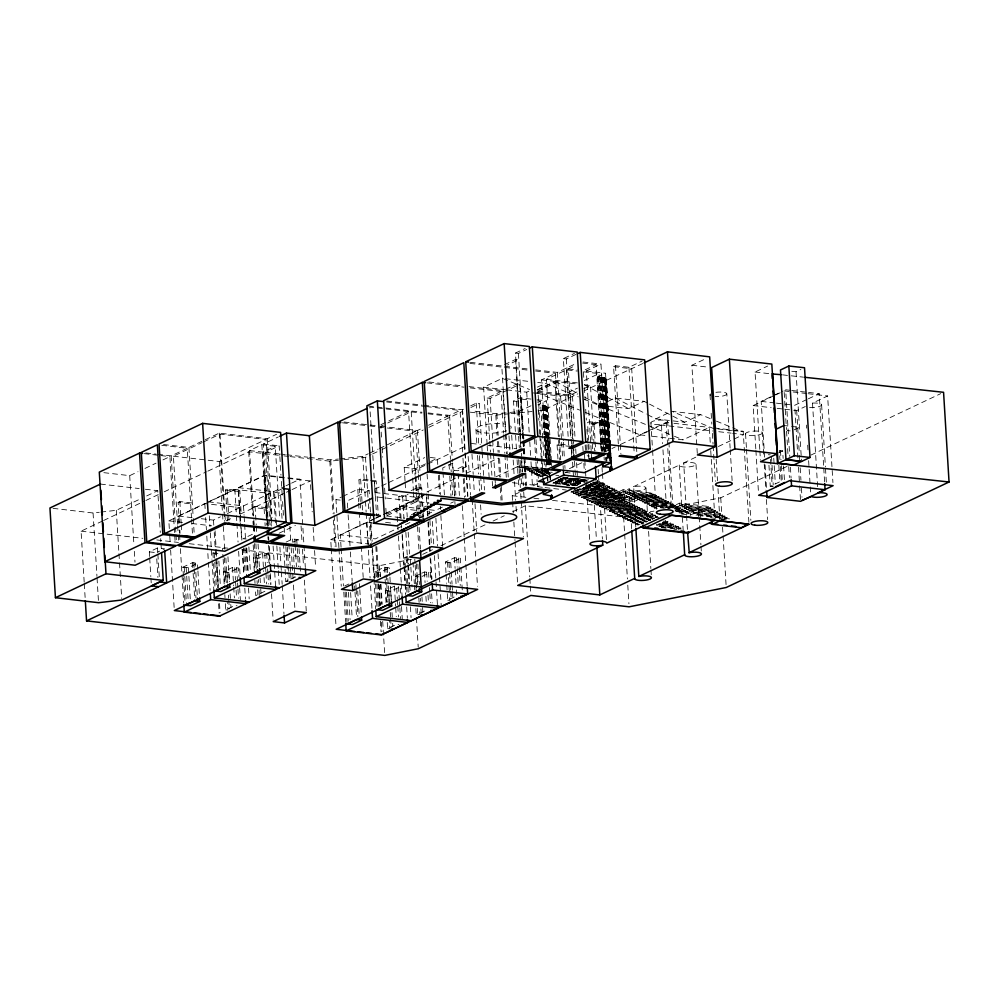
<?xml version="1.0" encoding="UTF-8"?>
<svg xmlns="http://www.w3.org/2000/svg" width="999" height="999" viewBox="0 0 999 999"><rect width="100%" height="100%" fill="white"/><g stroke="black" fill="none" stroke-linecap="round" stroke-linejoin="round"><path stroke-width="0.75" stroke-dasharray="5 3.75" d="M601.885 451.248L597.352 377.11C599.637 376.648 609.752 377.859 604.62 381.168L584.902 390.497M552.509 500.387L594.318 505.232L629.158 488.823A8.417 2.248 -3.5 0 0 638.611 490.634A8.417 2.248 -3.5 0 0 645.579 487.337A8.417 2.248 -3.5 0 0 633.703 486.675L635.789 526.972M633.329 486.75L679.195 465.134A8.417 2.248 -3.5 0 0 688.648 466.945A8.417 2.248 -3.5 0 0 695.616 463.636A8.417 2.248 -3.5 0 0 683.741 462.974L686.5 514.098M538.124 410.889A10.952 2.922 -3.5 0 0 545.479 409.165C551.023 405.869 539.448 404.508 537.962 404.807L546.328 400.849L549.787 459.041M103.859 472.664L129.695 475.649L138.012 471.715M144.955 468.431L156.044 463.174M162.974 459.89L169.905 456.605L174.638 533.841M157.73 454.295L171.179 455.856L187.238 448.264L191.496 517.857M163.524 444.518L188.923 447.452L219.193 433.129L267.257 438.698L276.586 434.278M177.56 524.263L173.401 456.206L202.198 442.569M203.571 441.92L220.03 434.128L265.984 439.448L271.278 526.061M100.812 512.1L116.309 510.314L139.785 499.2M146.691 495.929L157.742 490.696L160.302 532.455M173.401 456.206L219.343 461.526L265.984 439.448M254.108 524.787L249.563 450.549L261.85 444.742L275.274 446.291L279.72 518.981M268.394 525.986L263.374 444.018L278.334 436.938M84.191 582.205L81.069 531.168L102.198 521.166M103.609 520.491L144.455 501.148M145.866 500.487L158.541 494.48M164.186 491.82L206.443 471.803M207.854 471.141L248.701 451.798L282.38 455.694M249.563 450.549L262.999 452.11L275.274 446.291M269.98 524.999L265.534 452.31L279.183 445.841L279.745 455.132M178.159 502.372L179.857 501.573L192.32 503.021L190.634 503.821L178.159 502.372L179.483 524.025M227.447 520.854L225.549 489.935L227.085 489.21L239.81 490.684L241.221 513.873M520.279 431.843L515.459 353.072L525.174 348.476M515.459 353.072L518.431 353.421L526.76 349.475M178.896 523.813L178.421 516.058L204.807 503.571L239.86 507.629L240.247 513.823M209.827 501.186L234.827 489.36L269.892 493.419L271.878 525.949M240.072 513.973L238.461 487.637L264.847 475.137L299.912 479.195L303.896 544.268M169.306 528.583L168.831 520.854L205.369 503.558M206.768 502.897L264.373 475.624L310.314 480.944L310.976 491.77M504.545 364.647L515.646 359.39L518.618 359.74L507.517 364.997M225.549 489.935L238.274 491.408L239.81 490.684M380.944 424.637L408.566 411.563L412.537 476.523M381.493 437.075L380.831 426.248L386.351 423.638M387.737 422.989L411.213 411.863L421.878 413.099M487.112 444.418L483.603 387.187L502.285 378.346L529.532 389.523M201.286 518.706L213.486 520.129L220.429 516.833M227.372 513.548L239.86 507.629M208.441 501.848L243.506 505.906L269.892 493.419M238.461 487.637L273.526 491.695L284.64 486.426M286.026 485.776L290.197 483.803M291.583 483.141L299.912 479.195M149.6 556.493L149.313 551.86L157.505 547.976L164.573 548.801L157.755 552.035M276.573 524.862L274.588 492.395L282.779 488.523M568.668 445.117L563.374 358.629L574.475 353.371M252.809 507.442L255.082 506.368L266.396 507.667L264.123 508.753L252.809 507.442L253.284 515.172M563.374 358.629L566.346 358.966L576.061 354.37M226.024 520.854L231.643 518.194M240.072 514.198L285.027 492.907M286.438 492.245L290.647 490.247M292.058 489.585L310.314 480.944M339.885 458.866L362.749 456.381L368.319 453.746M369.717 453.084L378.084 449.125M379.483 448.464L415.734 431.293L418.294 473.051M380.831 426.248L417.432 430.494L422.952 427.872M428.484 425.262L447.814 416.108L450.462 459.415M428.146 412.924L449.587 415.409L460.052 410.464L462.587 451.973M423.776 405.294L462.362 409.765L465.134 408.454M470.679 405.819L476.236 403.196L479.208 403.534L481.755 445.242M489.71 439.722L487.162 398.027L501.036 391.446L503.583 433.154M505.719 389.235L516.82 383.978L519.792 384.315L522.714 432.205M343.781 459.677L365.497 457.317L371.128 454.645M372.54 453.983L380.981 449.975M382.392 449.313L423.239 429.97M428.871 427.31L462.674 411.301L465.134 451.511M470.879 407.48L479.208 403.534M487.162 398.027L490.134 398.364L519.792 384.315M544.855 433.928L541.545 379.87L555.432 373.301L559.303 436.625M535.676 369.892L557.342 372.402L576.036 363.549M551.436 461.163L546.428 379.308L566.458 369.83L577.297 371.091M573.176 447.702L568.356 368.931L575.998 365.309M506.705 389.86L526.735 392.182L529.395 390.909M537.4 387.125L545.404 383.329L578.384 396.865M516.421 448.951L513.498 401.074L520.317 397.839L531.031 399.076M537.162 389.86L554.982 381.431L559.802 460.189M537.287 390.097L555.519 381.456L576.835 383.928M513.498 401.074L516.458 401.411L521.378 399.088L530.182 400.112M542.22 461.238L537.937 391.246L557.954 381.768M600.998 444.942L596.078 364.635L583.341 370.666L583.916 379.932M591.708 459.303L586.313 371.004L600.961 364.073L605.806 442.232M360.264 501.535L358.941 479.882L360.627 479.083L369.106 480.069M183.441 576.336L182.879 567.207L192.482 562.662L193.831 562.812L197.465 563.386L197.839 569.48M213.187 557.554L212.912 552.984L215.647 551.685M182.879 567.207L188.361 567.694L197.465 563.386M530.981 405.781L518.806 411.551L496.853 413.761L471.328 410.801M537.749 402.585L540.459 401.298L543.956 458.441M584.29 380.544L598.975 373.601L603.671 451.273M618.319 443.881L613.586 366.658L615.496 365.759L628.958 367.307L642.057 361.101M338.898 547.564L335.964 499.625L341.433 497.04M342.794 496.391L357.804 489.285L369.118 490.584L369.493 496.778M405.057 481.231L404.208 467.307L424.675 457.617M374.488 481.68L376.173 480.881L378.259 514.897L376.573 515.696L374.488 481.68L358.941 479.882M597.352 377.11L605.544 373.239L611.088 466.558M533.204 392.932L560.601 396.103L577.434 388.136M537.937 391.246L570.454 395.017L578.458 391.221M583.791 388.698L590.471 385.539L594.467 450.861M279.046 533.241L295.417 525.486M369.118 490.584L347.277 500.924L347.752 508.666M404.208 467.307L415.522 468.618L429.17 462.162M430.532 461.513L437.35 458.279L437.737 464.473M374.687 489.198L380.294 486.55M381.693 485.889L387.287 483.229M388.686 482.567L426.498 464.672M427.909 464.011L467.12 445.442M545.479 409.165L577.872 393.831M642.719 363.549L604.62 381.168L608.591 446.041M224.176 583.928L223.426 571.753L232.53 567.444L238.436 567.981L238.986 577.11M254.283 571.241L253.446 557.542L262.55 553.234L268.456 553.758L269.018 562.899M286.076 542.095L292.57 539.01L298.476 539.547L298.664 542.594M223.426 571.753L228.833 572.527L238.436 567.981M268.456 553.758L258.853 558.316L253.446 557.542M292.994 542.145L298.476 539.547M400.149 518.119L398.826 496.466L402.922 494.53M411.113 490.659L417.932 487.425L421.728 487.862L422.864 506.418M462.537 466.458L454.345 470.329L457.879 470.741L466.071 466.858L462.537 466.458L462.912 472.639M398.826 496.466L402.622 496.903L408.079 494.318M416.271 490.447L421.728 487.862M584.952 397.365L599.675 405.307L615.147 397.989L644.068 401.336L648.126 403.421M697.29 453.409L691.895 365.247L706.93 358.142M375.1 492.557L415.734 497.252L418.544 495.929M426.948 491.958L459.153 476.698M466.158 473.389L498.364 458.129M341.059 547.202L340.297 534.815L366.683 522.315L372.777 523.026M374.488 518.618L370.317 520.591L371.64 542.282M375.874 517.957L384.203 514.023M385.589 513.361L396.703 508.104L418.044 510.576M401.099 518.768L400.349 506.381L425.337 494.542M331.181 547.327L330.719 539.597L374.263 518.981M375.674 518.306L423.439 495.691M386.438 514.348L414.048 501.261L413.486 491.983M385.839 508.229L386.313 515.959L416.695 501.573L428.896 502.984M589.123 449.051L587.512 422.614L589.41 421.715L603.97 423.401L605.694 451.386M591.108 424.163L599.3 420.279L602.272 420.629L594.08 424.5L591.108 424.163L592.619 448.901M599.675 405.307L628.596 408.653L644.068 401.336M423.626 507.305L426.236 506.068M557.942 458.928L557.08 444.93L558.99 444.031L569.18 445.204M413.474 513.361L416.084 512.125M603.97 423.401L602.072 424.3L587.512 422.614M411.388 514.76L415.309 512.912M496.003 476.823L516.92 466.92L546.178 470.304M516.92 466.92L519.368 465.909L545.541 468.943M545.966 469.205L524.413 466.708L521.977 467.857L545.079 470.529M225.387 603.733L225.749 609.815L234.852 605.506L237.038 605.769M264.872 591.296L255.781 595.604L255.407 589.51M283.479 543.319L285.801 581.393L294.905 577.085L297.09 577.335M401.748 526.373L375.362 538.873L340.297 534.815M405.382 524.65L410.939 522.027M419.268 518.081L431.768 512.162L427.197 511.625M442.345 507.155L435.402 510.439L429.308 509.727M450.686 503.209L453.459 501.885M524.413 466.708L524.562 469.13L526.985 467.982L527.135 470.417L551.773 473.264M527.135 470.417L529.57 469.268L544.967 471.053M529.57 469.268L529.72 471.69L532.142 470.541L552.16 472.864M532.142 470.541L532.292 472.977L534.727 471.828L550.124 473.601M534.727 471.828L534.865 474.25L537.3 473.101L549.625 474.525M647.627 414.71L655.744 418.893L671.753 411.313L700.686 414.66L715.022 420.567M759.777 449.338L755.044 372.015L767.632 366.059M537.3 473.101L537.45 475.536L539.872 474.388L547.577 475.274M542.457 475.661L540.022 476.81L539.872 474.388M512.387 482.679L532.405 484.99L536.55 483.029M585.451 412.475L639.947 434.84L646.852 431.568M648.239 430.919L666.196 422.402L672.352 423.126M512.524 500.362L512.237 495.716L519.205 492.42M533.154 485.814L538.723 483.179M569.405 468.656L583.341 462.05M603.983 452.285L615.197 446.978M620.804 444.318L661.45 425.075L712.562 430.994M565.097 472.852L567.532 471.703M537.237 483.616L537.425 486.7L541.558 484.752M552.922 483.216L555.344 482.055L578.446 484.74M566.158 477.934L568.468 476.848M655.744 418.893L684.665 422.252L700.686 414.66M555.494 484.49L557.917 483.341L577.946 485.664M568.606 479.195L570.916 478.109L571.066 480.457L584.765 482.042M572.589 462.175L574.025 485.502L575.936 484.59L561.363 482.904L559.452 483.816L559.178 479.145M791.795 371.278L796.041 371.765L800.886 369.468M344.755 585.951L348.876 584.003M375.149 577.822L374.787 571.74L384.39 567.182L389.36 567.919L389.822 575.524M405.457 568.181L404.807 557.517L408.928 555.569M571.066 480.457L573.364 479.37L573.513 481.718L575.811 480.631L584.952 481.693M374.787 571.74L380.269 572.227L389.36 567.919M577.984 479.245L580.419 478.096M422.677 554.37L432.517 549.712M440.959 545.716L485.989 524.388M493.031 521.066L504.283 515.734M512.724 511.738L525.387 505.744L623.626 517.107L653.97 511.076M580.569 480.531L582.991 479.37L583.141 481.805L560.052 479.133M575.961 482.979L578.271 481.893L582.829 482.417M583.141 481.805L585.576 480.656L562.474 477.984M580.719 483.154L578.409 484.253L578.271 481.893M575.986 485.489L588.361 479.632M764.597 457.155L761.188 401.386L782.954 391.071M755.806 448.876L753.159 405.569L774.25 395.579M775.661 394.917L782.692 391.583M573.389 491.021L570.966 492.17L629.382 498.951L631.68 497.864L631.83 500.212L573.538 493.444L573.389 491.021L631.68 497.864M652.26 436.263L683.066 439.835L709.315 427.397L710.264 442.869M573.538 493.444L575.973 492.295L619.093 497.29L619.23 499.725L621.665 498.576L621.815 500.998L578.696 496.003L578.546 493.581L621.665 498.576M585.764 488.036L588.061 486.938L588.211 489.298L590.509 488.199L619.442 491.558L619.58 493.906L579.133 489.185M592.969 482.017L597.539 482.554L599.837 481.456L599.987 483.816L593.893 483.104M575.973 492.295L576.111 494.73L578.546 493.581M619.093 497.29L616.658 498.439L616.508 496.016L614.085 497.165L613.935 494.73L611.5 495.879L611.351 493.456L608.928 494.605L608.778 492.17L606.343 493.319L606.193 490.896L603.771 492.045L603.621 489.61L601.186 490.759L601.048 488.336L598.613 489.485L598.463 487.05L596.041 488.199L595.891 485.776L593.456 486.925L593.306 484.49L590.884 485.639L590.734 483.216M599.987 483.816L602.297 482.717L602.434 485.077L590.259 483.666M578.696 496.003L581.118 494.855L624.238 499.85L624.387 502.285L581.268 497.29L581.118 494.855M574.013 489.572L622.027 495.167L621.89 492.819L592.956 489.46L590.659 490.559L590.509 488.199M602.434 485.077L604.745 483.978L604.882 486.338L589.66 484.577M581.268 497.29L583.703 496.141L626.823 501.136L626.972 503.558L583.853 498.563L583.703 496.141M604.882 486.338L607.192 485.239L607.33 487.599L587.549 485.302M386.051 602.684L385.302 590.496L394.405 586.188L396.591 586.438L397.34 598.626M415.796 583.891L415.322 576.286L420.529 573.826M421.828 573.201L424.425 571.977L430.332 572.514L430.794 580.119M446.004 572.727L445.354 562.062L454.445 557.754L460.352 558.291L460.826 565.909M583.853 498.563L586.276 497.415L629.395 502.41L629.545 504.845L586.425 499.85L586.276 497.415M571.465 491.246L626.935 497.689L626.785 495.342L597.864 491.983L595.554 493.081L595.416 490.721L593.106 491.82L592.956 489.46M607.33 487.599L609.64 486.501L609.79 488.861L585.426 486.038M385.302 590.496L390.709 591.271L400.312 586.725L400.861 595.866M422.102 576.411L430.332 572.514M445.354 562.062L450.749 562.837L460.352 558.291M586.425 499.85L588.861 498.701L631.98 503.683L632.13 506.118L589.01 501.123L588.861 498.701M629.382 498.951L629.233 496.603L600.312 493.244L598.001 494.343L597.864 491.983M609.79 488.861L612.087 487.762L612.237 490.122L584.827 486.95M589.01 501.123L591.433 499.975L634.552 504.97L634.702 507.392L591.583 502.41L591.433 499.975M612.237 490.122L614.535 489.023L614.685 491.383L583.216 487.699M806.955 399.463L794.704 405.269L798.026 459.49M808.316 398.826L819.205 393.668L823.651 466.483M576.111 494.73L634.278 501.473L634.14 499.125L605.207 495.779L602.909 496.865L602.759 494.505L600.449 495.604L600.312 493.244M591.583 502.41L594.018 501.261L637.137 506.243L637.287 508.678L594.168 503.683L594.018 501.261M614.685 491.383L616.995 490.284L617.132 492.644L579.632 488.261M733.116 430.706L743.194 431.318L748.925 522.739M623.064 489.735L623.214 492.032L652.135 495.379L651.997 493.094L623.064 489.735L605.357 498.126L605.207 495.779M594.168 503.683L596.59 502.534L639.71 507.529L639.86 509.952L596.74 504.97L596.59 502.534M683.378 463.061L697.364 456.443M718.343 446.503L743.531 434.577L732.692 433.329M623.214 492.032L625.461 490.971L654.382 494.318L654.52 496.615L625.599 493.269L625.461 490.971M619.58 493.906L621.89 492.819M596.74 504.97L599.163 503.808L642.295 508.803L642.432 511.238L599.313 506.243L599.163 503.808M793.693 410.264L796.69 410.614L805.319 406.518M817.607 486.65L812.499 403.121L827.622 395.966L832.929 482.579M625.599 493.269L627.847 492.195L656.768 495.554L656.905 497.839L627.984 494.493L627.847 492.195M622.027 495.167L624.338 494.08L624.475 496.428L575.049 490.684M599.313 506.243L601.748 505.094L644.867 510.089L645.017 512.512L601.898 507.529L601.748 505.094M627.984 494.493L630.232 493.431L659.153 496.778L659.303 499.075L630.369 495.729L630.232 493.431M624.475 496.428L626.785 495.342M601.898 507.529L604.32 506.368L647.439 511.363L645.017 512.512M630.369 495.729L632.617 494.655L661.55 498.014L661.688 500.299L632.767 496.953L632.617 494.655M626.935 497.689L629.233 496.603M606.905 507.654L604.47 508.803L647.589 513.798L650.024 512.649L650.174 515.072L607.055 510.077L606.905 507.654L650.024 512.649M621.815 500.998L624.238 499.85M632.767 496.953L635.014 495.891L663.935 499.238L664.073 501.535L635.152 498.189L635.014 495.891M607.055 510.077L609.477 508.928L652.597 513.923L652.747 516.358L609.627 511.363L609.477 508.928M624.387 502.285L626.823 501.136M635.152 498.189L637.399 497.115L666.321 500.474L666.458 502.759L637.537 499.413L637.399 497.115M631.83 500.212L634.14 499.125M609.627 511.363L612.062 510.214L655.182 515.209L655.332 517.632L612.212 512.637L612.062 510.214M626.972 503.558L629.395 502.41M637.537 499.413L639.785 498.351L668.706 501.698L668.855 503.996L639.922 500.649L639.785 498.351M634.278 501.473L651.997 493.094M612.212 512.637L614.635 511.488L657.754 516.483L655.332 517.632M629.545 504.845L631.98 503.683M639.922 500.649L642.17 499.575L671.103 502.934L668.855 503.996M652.135 495.379L654.382 494.318M614.635 511.488L614.785 513.923L617.22 512.774L658.791 517.582M632.13 506.118L634.552 504.97M794.18 429.807L799.437 427.322L783.878 425.524M642.17 499.575L642.32 501.873L644.567 500.811L673.488 504.158L673.626 506.456L644.705 503.109L644.567 500.811M654.52 496.615L656.768 495.554M617.22 512.774L617.357 515.197L619.792 514.048L655.207 518.156M634.702 507.392L637.137 506.243M644.705 503.109L646.952 502.035L675.873 505.394L676.011 507.679L647.09 504.333L649.338 503.271L678.259 506.618L678.408 508.916L649.475 505.569L649.338 503.271M656.905 497.839L659.153 496.778M619.792 514.048L619.942 516.483L622.365 515.334L653.171 518.893M637.287 508.678L639.71 507.529M659.303 499.075L661.55 498.014M387.262 622.477L387.624 628.558L396.728 624.263L398.926 624.512M417.282 608.254L417.657 614.348L426.748 610.039M446.753 584.902L447.677 600.137L456.78 595.829L456.218 586.688M622.365 515.334L622.514 517.757L624.949 516.608L651.123 519.642M639.86 509.952L642.295 508.803M649.475 505.569L651.723 504.495L680.656 507.854L680.794 510.139L676.223 509.615M661.688 500.299L663.935 499.238M624.949 516.608L625.099 519.043L627.522 517.894L650.624 520.566M642.432 511.238L644.867 510.089M651.723 504.495L651.872 506.793L654.12 505.731L683.041 509.078L683.179 511.376L675.574 510.489M664.073 501.535L666.321 500.474M627.522 517.894L627.672 520.317L630.107 519.168L648.588 521.303M654.12 505.731L654.258 508.029L656.505 506.955L667.157 508.191M666.458 502.759L668.706 501.698M630.107 519.168L630.257 521.603L632.679 520.454L646.54 522.052M778.77 452.734L782.667 450.886L783.129 458.404M632.679 520.454L632.829 522.877L635.264 521.728L644.505 522.802M650.174 515.072L652.597 513.923M673.488 504.158L671.241 505.219L642.32 501.873M668.418 508.404L679.62 503.096L708.541 506.456L708.691 508.866L679.77 505.519L679.62 503.096M635.264 521.728L635.414 524.163L637.837 523.014L642.457 523.538M652.747 516.358L655.182 515.209M673.626 506.456L675.873 505.394M679.77 505.519L681.942 504.483L710.876 507.829L711.026 510.252L682.092 506.893L681.942 504.483M676.011 507.679L678.259 506.618M682.092 506.893L684.278 505.856L713.199 509.215L713.348 511.625L684.427 508.279L684.278 505.856M678.408 508.916L680.656 507.854M684.427 508.279L686.613 507.242L715.534 510.589L715.684 513.011L686.763 509.652L686.613 507.242M680.794 510.139L683.041 509.078M683.179 511.376L685.426 510.314L685.564 512.599L674.912 511.376M686.763 509.652L688.935 508.628L717.869 511.975L718.019 514.385L720.204 513.349L720.341 515.771L691.42 512.425L691.271 510.002L720.204 513.349M685.564 512.599L687.811 511.538L687.961 513.836L675.774 512.425M688.935 508.628L689.085 511.038L691.271 510.002M662.562 522.402L665.634 522.752L668.069 521.603L668.219 524.038L660.514 523.139M667.632 508.354L720.754 497.789L787.037 466.408M811.001 455.057L940.746 393.631M687.961 513.836L690.209 512.774L690.346 515.072L678.171 513.661M691.42 512.425L693.606 511.388L693.756 513.798L722.677 517.145L724.862 516.121L725.012 518.531L696.078 515.184L695.941 512.762L724.862 516.121M668.219 524.038L670.641 522.889L670.791 525.312L660.014 524.063M690.346 515.072L708.541 506.456M693.756 513.798L695.941 512.762M670.791 525.312L673.226 524.163L673.376 526.598L656.43 524.625M708.691 508.866L710.876 507.829M696.078 515.184L698.264 514.148L727.197 517.494L727.334 519.917L719.73 519.03M673.376 526.598L675.799 525.437L675.948 527.872L659.015 525.911M711.026 510.252L713.199 509.215M675.948 527.872L678.383 526.723L678.533 529.158L661.588 527.185M713.348 511.625L715.534 510.589M678.533 529.158L680.956 527.996L656.318 525.149M768.955 465.259L770.254 486.313L779.844 481.768L781.293 482.092L780.281 465.546M715.684 513.011L717.869 511.975M720.341 515.771L722.527 514.735L722.677 517.145M725.012 518.531L727.197 517.494M241.77 549.775L379.295 565.709L412.824 559.04M53.034 508.354L93.069 512.986L99.263 512.275M309.515 457.405L330.744 459.865L338.361 459.028M290.035 456.58L329.832 461.188L342.232 459.84M470.204 412.175L495.816 415.134L509.415 413.773M510.926 413.623L532.08 411.501M812.499 403.121L813.636 403.047A8.417 2.248 -3.5 0 1 821.228 405.557A8.417 2.248 -3.5 0 1 808.678 407.48M768.318 454.732L770.266 454.807M770.254 486.313L773.313 486.525M246.216 539.01L242.932 538.773L252.535 534.228L253.871 534.378M404.807 557.517L408.104 557.754L408.466 563.848M212.912 552.984L218.394 553.471M791.233 375.824L803.546 377.16M782.504 374.837L788.161 375.499M755.044 372.015L770.466 373.801M583.029 362L600.961 364.073M582.592 363.074L596.078 364.635M613.586 366.658L631.705 368.756L637 455.244M790.246 390.322L785.676 389.785L789.759 456.406M791.77 390.497L807.017 392.257M808.541 392.432L819.205 393.668M784.09 390.921L791.595 391.795M793.106 391.97L806.605 393.531M808.116 393.706L827.622 395.966M568.356 368.931L577.347 369.967M586.313 371.004L605.544 373.239M583.491 371.803L598.975 373.601M470.229 362.312L501.773 365.959L505.844 432.38M504.745 366.308L527.947 368.993M469.917 363.399L527.947 370.117M535.576 371.004L555.432 373.301M761.188 401.386L774.899 402.972M776.423 403.146L791.658 404.907M546.428 379.308L577.397 382.892M541.545 379.87L554.982 381.431M584.278 384.815L590.471 385.539M753.159 405.569L771.178 407.654M777.172 408.354L783.179 409.041M784.677 409.215L792.182 410.089M505.369 378.696L530.007 381.556M537.699 382.442L545.404 383.329M537.612 392.332L572.502 396.378L575.049 438.074M483.603 387.187L505.169 389.685M428.871 381.968L462.824 385.901M468.993 386.613L502.947 390.547L506.818 453.871M426.96 382.867L463.998 387.162M470.167 387.874L501.036 391.446M537.15 399.787L546.328 400.849M537.524 400.961L540.459 401.298M787.312 430.569L790.147 430.894M673.9 423.301L709.315 427.397M714.26 427.972L731.018 429.907M732.529 430.094L743.194 431.318M731.593 430.532L713.323 428.421L673.189 411.9M718.756 431.705L731.143 433.141M386.738 401.011L422.227 405.119M386.538 401.948L424.825 406.381M426.361 406.556L460.052 410.464M782.667 450.886L779.357 450.499L779.919 459.528M639.947 434.84L646.103 435.552M368.419 406.019L422.028 412.225M408.566 411.563L369.855 407.08L375.337 496.79L414.048 501.261M427.984 413.811L447.814 416.108M557.08 444.93L571.64 446.615M344.118 422.003L376.635 425.761M342.382 422.802L368.356 425.811M369.892 425.986L415.734 431.293M471.316 443.444L480.344 444.493M487.874 445.367L516.471 448.676M544.967 468.656L521.865 465.971L519.443 467.12L519.368 465.909M565.484 472.44L570.104 472.977M516.933 467.057L546.191 470.454M430.282 457.467L437.35 458.279M524.562 469.13L552.285 472.34M529.72 471.69L549.737 474.013M555.781 475.249L558.866 475.599M532.292 472.977L547.689 474.762M562.974 477.06L567.594 477.597M573.763 478.309L582.991 479.37M572.439 478.284L587.662 480.044M595.279 480.931L599.837 481.456M534.865 474.25L547.19 475.686M562.587 477.46L587.474 480.407M596.203 482.017L602.297 482.717M537.45 475.536L545.154 476.423M560.551 478.209L585.364 481.143M263.374 444.018L279.183 445.841M560.439 478.721L588.149 481.93M592.557 482.567L604.745 483.978M558.391 479.47L583.029 482.317M590.446 483.304L607.192 485.239M558.004 479.87L585.726 483.091M557.892 480.394L582.529 483.241M590.234 484.14L609.64 486.501M557.504 480.794L580.606 483.479M555.844 481.143L580.481 483.991M588.186 484.877L595.891 485.776M587.737 484.94L612.087 487.762M555.456 481.543L580.094 484.403M587.687 485.801L598.463 487.05M585.614 485.676L614.535 489.023M553.421 482.292L578.059 485.139M585.639 486.55L616.995 490.284M553.708 483.141L576.46 485.776M555.993 483.566L574.475 485.701M566.658 485.339L569.742 485.689M583.603 487.3L603.621 489.61M583.104 488.224L606.193 490.896M265.534 452.31L279.183 453.883M280.694 454.058L285.252 454.595M286.763 454.77L307.992 457.23M579.52 488.786L624.338 494.08M577.472 489.522L611.351 493.456M283.903 455.869L288.499 456.406M573.888 490.097L613.935 494.73M537.425 486.7L543.518 487.412M545.042 487.587L566.346 490.047M161.826 445.317L187.238 448.264M674.775 509.078L685.426 510.314M689.085 511.038L722.527 514.735M651.872 506.793L664.048 508.204M675.636 510.127L687.811 511.538M654.258 508.029L657.305 508.379M674.974 511.013L690.209 512.774M729.52 518.881L700.599 515.521L700.749 517.944M710.539 517.794L718.156 518.668M719.68 518.843L725.761 519.555M145.779 452.922L156.244 454.133M512.237 495.716L527.722 497.514M533.916 498.226L540.109 498.951M144.068 453.621L159.266 455.382M160.789 455.556L169.905 456.605M370.529 480.232L376.173 480.881M614.785 513.923L656.368 518.731M617.357 515.197L652.784 519.305M663.448 521.066L668.069 521.603M619.942 516.483L650.736 520.042M662.949 521.99L670.641 522.889M622.514 517.757L648.701 520.791M662.449 522.914L673.226 524.163M625.099 519.043L648.201 521.715M658.865 523.476L675.799 525.437M627.672 520.317L644.617 522.277M658.353 524.4L678.383 526.723M630.257 521.603L644.118 523.201M632.829 522.877L643.606 524.125M658.89 526.423L683.541 529.283M635.414 524.163L640.022 524.687M661.475 527.709L666.096 528.246M673.788 529.133L676.872 529.495M400.349 506.381L420.167 508.666M274.588 492.395L280.482 493.081L282.093 519.368M335.964 499.625L340.209 500.112M375.437 514.572L382.118 515.472M386.313 515.959L404.62 518.081M375.374 515.684L381.493 516.396M100.487 484.065L139.173 488.548M145.367 489.26L157.742 490.696M385.564 522.352L393.181 523.239M178.421 516.058L192.133 517.657M168.831 520.854L184.153 522.627M191.808 523.513L211.726 525.811M330.719 539.597L369.006 544.03M81.069 531.168L142.869 538.324M156.781 539.935L178.421 542.445M189.236 543.693L227.859 548.164M415.322 576.286L418.968 576.848M149.313 551.86L156.381 552.672M285.801 581.393L287.999 581.643L287.625 575.549M447.677 600.137L449.875 600.387L449.5 594.293M417.657 614.348L419.842 614.597L419.48 608.516M225.749 609.815L227.947 610.077L227.485 602.459M387.624 628.558L389.822 628.821L389.36 621.203M691.895 365.247L708.603 367.207M225.299 548.913L222.502 548.439L223.064 557.579M716.445 421.153L742.257 431.768M584.115 399.225L673.026 435.714M674.462 436.301L683.066 439.835M536.7 392.47L579.72 410.127M649.487 404.12L684.665 422.252M615.147 397.989L646.266 414.023M584.44 384.815L628.596 408.653M555.519 381.456L578.271 393.743M821.628 404.957L825.411 466.82M825.499 468.369L826.348 482.292M823.75 468.032L824.6 481.98M806.455 425.087L806.643 428.171M807.691 445.192L807.966 449.825M808.628 460.651L810.152 485.402M810.239 486.95L810.713 494.68M796.041 371.765L801.435 459.927M796.69 410.614L799.337 453.921M799.437 455.457L799.712 460.102M800.187 467.832L800.948 480.207M801.423 487.937L801.985 497.215M798.501 467.232L799.537 484.278M799.637 485.826L800.486 499.775M790.421 467.257L791.083 478.096M784.19 392.47L786.463 429.582M786.55 431.131L788.074 455.881M788.735 466.708L789.397 477.534M783.591 465.921L784.602 482.467M780.481 450.624L781.031 459.652M781.405 465.671L782.417 482.217M778.833 465.222L779.844 481.768M773.75 458.204L774.125 464.21M774.213 465.721L775.324 483.766M771.478 456.443L773.226 485.014M770.541 459.315L772.202 486.401M765.072 464.91L766.595 489.697M762.349 432.979A8.417 2.248 -3.5 0 1 749.4 435.502A8.417 2.248 -3.5 0 1 750.099 431.556A8.417 2.248 -3.5 0 1 762.349 432.979L763.86 457.729M764.235 463.911L765.846 490.209M766.408 499.488L767.644 519.592M759.877 450.886L760.439 460.164M755.906 450.424L758.553 493.731M745.554 433.716L746.403 447.639M746.503 449.175L750.848 520.329M715.933 392.332A8.417 2.248 -3.5 0 1 726.822 393.981L730.132 448.114M730.232 449.662L732.117 480.594M720.754 497.789L722.077 519.443M722.552 527.172L726.148 585.951M716.171 459.078L717.494 480.856M717.981 488.636L719.879 519.68M710.027 394.717L710.501 402.447M711.163 413.274L711.825 424.1M712.399 433.379L713.061 444.205M713.149 445.754L715.334 481.331M710.739 450.611L714.897 518.668M695.991 464.398L699.113 515.434M699.2 516.982L700.911 544.817M700.998 546.366L701.286 551.011M698.264 514.148L698.413 516.558M686.588 515.646L687.537 531.118M679.258 465.01L683.166 530.094M667.682 421.978A8.417 2.248 -3.5 0 1 654.732 424.5A8.417 2.248 -3.5 0 1 655.444 420.567A8.417 2.248 -3.5 0 1 667.682 421.978L668.818 440.547M668.905 442.082L672.976 508.591M666.196 422.402L671.403 507.492M661.45 425.075L662.587 443.631M662.961 449.825L666.558 508.591M665.484 520.329L665.634 522.752M656.505 506.955L656.643 509.253M650.886 422.714L652.497 449.013M652.597 450.561L656.181 509.328M645.953 488.086L648.026 522.115M648.601 531.393L650.861 568.518M650.961 570.067L651.248 574.7M628.958 367.307L634.24 453.808M637.837 523.014L637.986 525.437M629.208 488.711L631.618 529.033M615.496 365.759L620.229 442.982M620.317 444.518L620.891 453.796M623.626 517.107L624.575 532.579M624.662 534.128L627.409 578.983M627.784 585.164L628.92 603.721M618.406 445.429L618.881 453.146M606.356 379.408L610.227 442.732M610.327 444.28L611.65 465.909M606.168 378.946L611.538 466.383M605.881 378.658L611.051 460.664M611.163 461.913L611.45 466.545M605.481 378.384L610.864 466.421M605.232 378.259L610.364 461.014M605.207 380.856L608.978 442.632M609.078 444.18L610.114 461.176M604.957 378.134L608.928 442.994M609.015 444.543L610.064 461.526M604.657 378.009L608.628 442.882M608.803 444.343L609.752 461.413M608.678 447.577L609.527 461.476M604.32 377.897L608.291 442.769M608.391 444.305L609.427 461.301M603.97 377.784L607.941 442.657M608.029 444.205L609.065 461.188M603.583 377.684L607.554 442.557M607.654 444.105L608.691 461.088M603.184 377.597L607.142 442.47M607.242 444.006L607.717 451.735M607.804 453.271L608.279 461.001M602.747 377.51L606.718 442.382M606.818 443.931L607.292 451.648M607.38 453.196L607.854 460.914M602.297 377.435L606.268 442.307M606.368 443.843L606.843 451.573M606.93 453.109L607.404 460.839M605.894 443.781L606.343 452.11M606.743 457.679L606.93 460.764M601.348 377.297L605.881 451.436M606.256 457.617L606.443 460.701M606.068 457.604L606.256 460.714M600.811 377.247L605.357 451.386M605.731 457.554L605.918 460.651M600.274 377.197L604.807 451.336M599.712 377.16L604.158 451.548M604.07 456.955L604.258 460.089M598.551 377.123L603.084 451.248M597.951 377.11L602.497 451.248M601.086 446.491L601.373 451.123M599.3 420.279L600.624 441.933M600.711 443.469L601.186 451.211M602.022 467.532L602.31 472.177M602.497 473.538L606.468 540.222M598.139 469.368L598.426 474.013M598.513 475.561L602.397 538.973M594.08 424.5L595.691 450.786M597.39 480.194L597.539 482.554M594.318 505.232L596.403 539.248M584.378 387.649L585.139 400.012M585.701 409.278L586.363 420.092M586.937 429.358L587.787 443.256M587.874 444.792L588.349 452.522M588.448 454.07L588.823 460.239M586.101 444.755L586.575 452.472M585.139 445.054L585.426 449.687M584.477 454.158L584.752 458.803M584.852 460.352L585.414 469.63M585.514 471.178L586.076 480.457M586.176 482.005L589.772 540.771M582.817 446.403L583.104 451.036M583.866 463.386L584.427 472.652M575.711 448.888L575.998 453.521M576.56 462.787L576.935 468.968M577.035 470.504L577.984 485.951M570.454 395.017L573.401 443.231M573.551 445.716L574.125 455.044M574.5 461.263L575.973 485.227M573.276 449.238L573.651 455.419M566.346 358.966L571.166 437.737M571.253 439.285L571.54 443.918M571.74 448.176L572.115 454.395M566.458 369.83L570.804 440.871M571.366 450.137L571.74 456.318M560.601 396.103L563.336 440.759M563.424 442.307L564.46 459.253M564.847 465.409L565.034 468.494M565.596 477.734L565.971 483.891M557.342 372.402L562.712 459.54M563.086 465.759L563.274 468.868M559.39 438.174L560.714 459.79M561.088 478.246L561.363 482.904M551.535 462.712L551.723 465.796M547.177 407.242L548.901 435.427M548.975 436.588L550.324 458.591M550.387 459.752L550.799 466.321M546.965 406.88L550.162 458.978M550.312 459.565L550.736 466.508M546.79 406.705L549.912 457.667M549.925 459.54L550.299 465.721M546.316 406.368L549.525 458.878M549.575 459.565L549.949 465.746M546.003 406.206L547.802 435.552M547.877 436.6L549.213 458.728M549.288 459.765L549.687 466.446M550.237 475.212L550.524 479.845M545.654 406.069L547.452 435.414M547.552 436.788L548.876 458.578M548.963 459.952L549.338 466.296M549.912 475.399L550.187 480.194M545.267 405.919L548.975 466.308M549.35 472.49L549.8 480.057M544.842 405.794L546.64 435.139M546.728 436.688L548.051 458.304M548.151 459.852L548.526 466.034M548.901 472.202L549.1 475.299M544.38 405.681L547.589 458.191M547.689 459.727L548.164 467.457M548.251 468.993L548.626 475.174M543.881 405.569L547.09 458.079M547.19 459.627L547.664 467.345M547.752 468.893L548.139 475.062M543.356 405.469L545.142 434.815M545.242 436.351L546.565 457.979M546.653 459.528L547.127 467.245M547.227 468.793L547.602 474.975M547.702 476.511L547.976 481.143M545.229 440.109L546.366 458.641M546.465 460.177L546.84 466.358M542.794 405.382L544.592 434.727M544.68 436.263L546.003 457.892M546.103 459.44L546.565 467.157M546.665 468.706L547.04 474.887M547.14 476.423L547.427 481.056M542.207 405.307L543.993 434.652M544.093 436.188L545.417 457.817M545.791 463.998L545.978 467.082M546.078 468.631L546.553 476.348M544.055 459.99L544.992 475.437M542.307 462.799L543.169 476.785M538.249 409.453L538.911 420.254M539.472 429.52L539.76 434.153M539.847 435.701L541.171 457.33M541.271 458.866L542.407 477.397M535.988 439.685L537.025 456.68M537.112 458.216L538.349 478.296M534.502 438.961L535.826 460.514M535.914 462.062L537.137 482.08M526.735 392.182L529.283 433.941M529.757 441.683L530.606 455.606M530.981 461.788L532.405 484.99M521.378 399.088L523.451 433.067M523.551 434.615L523.826 439.248M523.926 440.784L524.3 446.965M524.4 448.514L524.875 456.231M524.962 457.779L525.811 471.678M525.911 473.226L526.66 485.576M518.431 353.421L523.526 440.047M523.626 441.595L524 447.777M522.814 433.741L523.189 439.922M523.289 441.471L523.663 447.639M523.763 449.188L524.138 455.369M524.512 461.538L525.174 472.352M520.317 397.839L522.39 431.818M522.489 433.366L522.864 439.535M522.964 441.083L523.339 447.265M523.439 448.801L523.901 456.531M524 458.079L524.85 471.978M524.95 473.514L525.699 485.876M525.387 505.744L529.745 576.885M529.845 578.433L530.219 584.615M530.307 586.163L530.781 593.893M520.367 433.391L520.754 439.572M515.646 359.39L521.041 447.427M521.353 453.246L521.54 456.343M521.64 457.892L522.489 471.79M522.577 473.326L523.339 485.689M523.713 491.87L524.188 499.587M516.82 383.978L519.755 431.855M519.842 433.404L520.691 447.302M521.54 461.201L522.202 472.015M516.458 401.411L519.293 447.752M520.054 460.102L520.804 472.465M521.191 478.633L521.653 486.363M518.631 459.677L519.48 473.601M519.58 475.149L520.342 487.512M520.716 493.706L521.091 499.887M521.191 501.436L523.364 537.012M517.082 459.765L517.932 473.663M518.306 479.832L518.781 487.562M511.675 435.289L512.624 450.761M513.186 460.039L514.135 475.512M514.51 481.693L515.646 500.249M516.021 506.443L516.408 512.624M508.991 435.801L510.039 452.797M512.612 501.91L513.274 512.737M513.848 522.015L514.985 540.571M515.072 542.12L517.632 583.878M505.931 433.916L507.155 453.996M506.918 455.419L508.241 477.035M503.683 434.702L504.82 453.234M504.907 454.77L506.331 477.947M496.853 413.761L498.176 435.377M498.551 441.558L499.213 452.372M499.587 458.553L500.724 477.085M501.286 486.351L502.235 501.798M495.816 415.134L497.052 435.252M497.427 441.433L498.089 452.26M498.476 458.441L499.6 477.01M500.262 487.837L501.023 500.199M490.134 398.364L492.582 438.524M492.682 440.059L493.431 452.422M493.531 453.971L494.955 477.135M495.042 478.671L495.329 483.316M489.81 441.271L490.472 452.072M490.559 453.621L491.883 475.249M492.257 481.418L492.544 486.051M487.2 445.966L487.674 453.708M487.774 455.244L489.198 478.459M481.843 446.778L482.13 451.411M482.23 452.959L483.641 476.123M483.741 477.672L484.49 490.034M476.236 403.196L478.883 446.441M479.445 455.706L480.581 474.238M480.669 475.786L481.618 491.233M475.936 429.108L476.973 446.116M477.547 455.394L478.683 473.963M479.058 480.144L479.72 490.971M480.569 504.895L481.143 514.173M471.978 454.27L473.214 474.388M473.301 475.924L474.35 492.944M475.012 503.771L476.71 531.605M472.19 499.687L474.175 532.167M474.275 533.716L475.786 558.453M475.886 560.002L477.497 586.301M468.156 456.443L469.205 473.426M469.293 474.975L470.529 495.054M465.234 453.059L466.458 473.164M466.545 474.6L467.882 496.366M462.362 409.765L464.91 451.461M465.01 453.009L466.233 473.089M466.333 474.637L467.644 496.253M462.962 458.129L464.098 476.573M464.185 478.109L465.322 496.565M463.299 478.821L464.435 497.377M462.262 505.694L464.16 536.675M464.26 538.224L465.771 563.011M465.871 564.56L467.195 586.251M458.079 473.838L459.403 495.479M460.914 567.432L462.4 591.795M454.545 473.426L455.869 495.067M453.296 472.227L452.747 463.174L442.744 467.907L442.919 470.929M453.396 473.726L454.782 496.353M458.591 558.091L460.264 585.501M449.587 415.409L452.41 461.538M452.51 463.074L453.259 475.374M453.359 476.91L454.483 495.367M454.857 501.51L455.044 504.582M456.643 558.016L457.205 567.145M457.292 568.668L458.316 585.414M450.549 460.964L451.211 471.79M451.311 473.326L452.634 494.98M449.051 464.235L449.425 470.279M449.787 476.311L450.986 495.916M454.445 557.754L455.107 568.419M455.194 569.942L456.131 585.164M450.749 562.837L451.223 570.454M451.311 571.977L452.06 584.153M452.147 585.676L452.435 590.247M452.522 591.77L452.897 597.864M448.988 562.637L449.55 571.765M449.637 573.289L450.287 583.953M450.387 585.476L450.661 590.047M450.761 591.57L451.223 599.175M443.019 472.44L444.405 495.054M447.54 562.325L448.101 571.453M448.476 577.547L449.4 592.769M446.091 574.25L446.653 583.379M439.41 475.012L440.609 494.617M438.399 475.299L439.535 493.856M440.284 506.231L440.472 509.315M440.859 515.509L442.744 546.441M435.876 518.181L437.587 546.066M438.062 553.821L439.385 575.511M439.485 577.06L441.183 604.944M432.33 521.453L433.753 544.692M434.415 555.544L437.45 605.119M427.085 473.988L428.221 492.544M428.309 494.093L428.883 503.371M429.358 511.101L429.545 514.198M429.92 520.379L431.431 545.129M426.735 493.881L427.397 504.732M427.772 510.926L428.059 515.571M428.434 521.778L429.857 545.017M429.957 546.565L430.232 551.211M430.706 558.953L431.943 579.095M426.436 497.452L426.91 505.194M427.285 511.376L427.572 516.021M427.947 522.202L429.37 545.404M429.458 546.952L429.745 551.585M430.119 557.779L431.456 579.432M431.63 593.831L432.192 602.959M428.571 572.302L429.033 579.919M429.495 587.537L429.77 592.095M429.87 593.618L430.432 602.759M423.239 512.599L423.526 517.245M426.61 572.227L427.172 581.368M428.009 595.067L428.484 602.684M417.432 430.494L420.079 473.801M420.179 475.349L422.065 506.281M422.54 514.01L422.827 518.643M424.425 571.977L425.075 582.629M425.911 596.341L426.286 602.422M418.381 474.6L419.43 491.608M419.518 493.156L420.467 508.628M420.841 514.81L421.041 517.907M417.932 487.425L419.255 509.065M419.642 515.259L419.83 518.344M415.522 468.618L415.896 474.812M415.996 476.348L416.845 490.272M417.22 496.453L418.069 510.377M418.169 511.925L418.544 518.106M419.105 527.397L420.442 549.05M411.213 411.863L415.084 475.274M415.184 476.823L416.034 490.746M416.121 492.295L416.695 501.573M415.734 497.252L416.595 511.176M417.532 526.648L418.956 549.837M421.94 596.853L422.215 601.423M422.589 607.504L422.964 613.598M419.243 581.418L419.43 584.465M420.267 598.164L420.454 601.211M420.916 608.828L421.203 613.398M412.637 478.071L413.386 490.447M417.844 564.098L418.319 571.715M417.52 576.535L417.982 584.153M418.818 597.852L419.105 602.422M416.408 563.786L417.707 585.102M414.785 559.065L415.06 563.636M415.159 565.159L416.733 591.033M415.884 585.414L416.171 589.984M413.012 562.125L414.335 583.778M414.435 585.327L414.71 589.972M415.846 608.528L416.321 616.258M416.421 617.807L418.219 647.19M410.377 559.527L410.751 565.621M410.851 567.145L412.063 586.937M405.157 482.779L405.532 488.961M405.906 495.154L407.23 516.808M408.179 532.267L409.503 553.921M408.566 565.359L409.677 583.641M409.777 585.164L410.152 591.246M405.856 532.405L407.754 563.386M407.842 564.934L409.453 591.271M410.402 606.768L411.064 617.607M402.622 496.903L403.946 518.556M406.143 557.679L406.518 563.761M406.893 569.855L408.479 595.741M405.557 569.705L407.13 595.591M402.222 534.128L404.108 565.109M404.208 566.658L405.819 592.994M406.668 606.942L407.33 617.782M401.486 524.975L401.673 528.071M402.147 535.814L403.946 565.247M404.046 566.795L405.744 594.692M396.703 508.104L397.652 523.588M397.752 525.137L398.027 529.795M398.414 535.988L400.312 566.97M400.399 568.518L401.248 582.467M401.348 584.015L402.11 596.415M401.523 606.518L402.26 618.706M398.539 586.525L399.375 600.224M399.475 601.748L399.75 606.318M399.85 607.842L400.499 618.493M397.427 600.149L397.714 604.72M397.802 606.243L398.451 616.895M394.405 586.188L395.616 605.981M395.704 607.504L396.266 616.645M382.155 447.902L382.717 457.18M383.379 468.007L384.041 478.833M384.615 488.111L385.277 498.938M389.922 577.047L390.384 584.665M390.484 586.188L391.321 599.887M390.709 591.271L391.258 600.411M392.008 612.587L392.282 617.157M392.657 623.251L392.844 626.298M388.936 591.071L389.585 601.723M390.247 612.387L390.522 616.957M390.609 618.481L391.171 627.609M387.175 567.657L387.724 576.798M387.824 578.321L388.199 584.415M388.286 585.926L389.31 602.684M387.5 590.746L388.149 601.41M385.726 567.345L386.101 573.438M386.188 574.962L387.874 602.36M384.39 567.182L385.04 577.847M385.127 579.37L386.713 605.257M380.269 572.227L380.544 576.785M381.006 584.403L382.217 604.195M379.295 565.709L379.97 576.535M380.432 584.265L381.668 604.37M382.704 621.378L384.69 653.858M376.76 546.465L378.646 577.397M379.121 585.127L380.344 605.232M381.393 622.252L381.955 631.53M378.072 571.965L378.346 576.535M378.821 584.153L380.119 605.469M375.836 546.615L377.722 577.597M378.109 583.803L379.533 607.042M380.382 620.978L381.044 631.83M376.123 571.89L376.498 577.984M376.873 584.078L378.459 609.952M375.524 583.916L377.11 609.802M369.593 498.326L370.442 512.237M370.404 513.511L372.115 541.346M372.49 547.527L374.513 578.746M372.115 550.024L373.826 577.922M373.926 579.47L375.724 608.903M365.497 457.317L367.957 497.527M368.331 503.708L368.806 511.451M369.18 517.632L370.691 542.382M362.749 456.381L365.397 499.687M365.484 501.236L366.146 512.062M366.246 513.611L368.144 544.542M366.683 522.315L368.007 544.005M368.381 550.199L370.092 578.096M370.567 585.839L371.99 609.078M360.627 479.083L362.525 510.002M360.352 503.071L360.826 510.801M357.804 489.285L358.566 501.648M358.653 503.196L359.128 510.939M359.228 512.475L361.213 544.954M361.301 546.503L363.199 577.434M359.428 583.653L359.715 588.224M359.802 589.747L361.388 615.634M357.704 591.008L359.19 615.372M355.894 584.602L356.069 587.649M356.168 589.173L357.842 616.583M354.645 585.976L354.92 590.546M355.007 592.057L356.506 616.42M348.127 514.847L350.025 545.779M350.399 551.972L352.197 581.356M350.612 592.532L352.197 618.418M348.426 592.27L350.1 619.68M346.478 592.195L348.239 621.128M345.13 592.045L346.99 622.489M341.146 548.751L343.419 585.938M343.806 592.132L345.604 621.565M338.998 549.113L341.271 586.226M330.744 459.865L334.053 513.986M334.153 515.534L336.139 548.014M329.832 461.188L333.042 513.773M333.416 519.967L335.027 546.253M331.281 548.876L336.014 626.211M311.638 502.597L312.212 511.875M313.162 527.335L314.198 544.355M314.573 550.536L315.609 567.557M303.996 545.816L305.319 567.507M301.061 525.986L302.11 543.006M302.485 549.188L303.521 566.208M304.383 580.119L306.268 611.051M299.038 548.688L300.524 573.051M296.715 539.348L297.178 546.952M297.277 548.476L298.389 566.758M294.767 539.26L295.042 543.831M295.142 545.354L296.441 566.67M292.57 539.01L292.757 542.057M293.132 548.151L294.255 566.421M294.343 567.944L294.905 577.085M289.847 526.223L290.796 541.695M291.171 547.877L293.069 578.821M293.444 585.002L294.955 609.752M288.873 544.093L290.185 565.409M290.272 566.933L290.559 571.503M290.647 573.026L291.021 579.12M287.3 546.94L288.411 565.209M288.511 566.733L288.786 571.303M288.886 572.827L289.348 580.431M285.851 546.615L287.525 574.025M279.845 456.668L280.981 475.237M281.356 481.418L282.205 495.342M282.592 501.523L283.441 515.447M284.191 527.822L284.478 532.455M279.895 547.152L280.931 564.173M281.031 565.721L281.306 570.354M281.406 571.903L282.168 584.278M282.255 585.826L283.966 613.661M273.526 491.695L275.524 524.225M276.848 545.916L278.271 569.155M278.359 570.704L279.308 586.201M267.257 438.698L272.078 517.569M273.114 546.091L275.574 586.376M264.847 475.137L267.982 526.261M268.644 537.112L268.831 540.209M269.218 546.403L270.254 563.448M262.999 452.11L267.532 526.348M268.194 537.05L268.381 540.147M264.373 475.624L267.395 525.112M268.019 536.563L268.207 539.66M268.631 545.217L269.767 563.773M270.279 573.688L270.941 584.515M271.516 593.793L273.127 620.092M261.85 444.742L266.77 525.162M269.755 575.087L270.317 584.215M264.123 508.753L264.585 516.483M264.972 522.664L265.16 525.761M266.683 553.558L267.245 562.699M267.62 568.781L267.894 573.351M267.994 574.875L268.556 584.015M264.735 553.483L265.484 565.659M265.584 567.182L265.859 571.753M265.946 573.276L266.608 583.94M262.55 553.234L263.661 571.503M264.036 577.597L264.41 583.678M258.067 544.093L259.415 567.444M260.065 578.109L260.339 582.679M260.714 588.761L261.001 593.331M255.082 506.368L256.219 524.912M256.306 526.461L256.693 532.654M257.08 558.104L257.642 567.245M258.391 579.42L258.579 582.467M259.041 590.084L259.315 594.655M255.881 543.831L257.28 566.67M254.196 526.336L254.67 534.078M253.659 521.353L253.846 524.45M253.946 525.998L254.42 533.728M255.644 557.792L256.293 568.443M257.043 580.631L257.23 583.678M257.592 589.772L257.967 595.854M254.433 543.518L256.019 569.405M248.701 451.798L252.585 515.209M252.959 521.391L253.147 524.487M253.247 526.036L253.721 533.766M253.184 544.892L254.857 572.29M254.845 580.382L255.032 583.416M248.876 546.878L250.374 571.241M246.778 548.139L248.264 572.502M243.506 505.906L244.068 515.209M244.168 516.758L244.543 522.952M244.643 524.5L245.592 539.997M246.066 547.739L247.577 572.527M248.526 588.024L249.188 598.863M244.83 548.064L246.503 575.474M243.494 547.914L245.067 573.801M240.334 515.372L240.722 521.578M241.096 527.772L241.858 540.172M242.42 549.462L243.943 574.25M244.792 588.199L245.454 599.038M240.172 515.521L240.547 521.715M240.647 523.264L241.696 540.309M242.257 549.6L243.768 574.4M238.274 491.408L240.172 522.327M234.827 489.36L236.338 514.148M236.438 515.696L236.813 521.89M236.913 523.439L238.049 542.032M238.624 551.323L240.235 577.672M239.648 587.774L240.384 599.962M236.663 567.769L237.5 581.48M237.6 583.004L237.874 587.574M237.962 589.098L238.524 598.226M234.715 567.694L235.464 579.882M235.552 581.406L236.576 598.151M232.53 567.444L233.641 585.714M233.729 587.237L234.39 597.902M227.085 489.21L229.071 521.678M227.947 556.78L229.533 582.667M228.833 572.527L229.383 581.668M230.132 593.843L230.407 598.413M230.781 604.507L230.969 607.542M220.03 434.128L224.862 513.011M224.95 514.547L225.337 520.741M219.193 433.129L224.575 521.291M227.06 572.327L227.71 582.979M228.459 595.167L228.646 598.201M228.734 599.725L229.295 608.866M225.849 558.054L227.535 585.464M219.343 461.526L222.465 512.574M222.565 514.123L222.939 520.304M223.314 526.485L224.738 549.687M225.612 572.002L226.273 582.667M224.413 557.729L225.986 583.616M223.164 559.103L224.837 586.513M224.825 594.592L225.012 597.639M218.856 561.088L220.342 585.451M215.072 530.806L216.109 547.827M216.209 549.375L216.671 557.105M216.771 558.653L218.569 588.036M219.518 603.508L220.08 612.787M216.196 553.221L216.383 556.268M216.758 562.362L218.344 588.249M213.486 520.129L213.861 526.323M214.236 532.517L215.185 548.014M215.285 549.562L215.759 557.305M215.846 558.853L217.645 588.299M218.594 603.783L219.168 613.086M214.248 553.146L214.71 560.764M214.81 562.287L216.571 591.208M213.561 563.648L215.235 591.058M209.291 515.796L209.965 526.635M210.339 532.829L211.95 559.178M212.038 560.726L213.848 590.159M204.807 503.571L205.282 511.313M205.657 517.519L206.418 529.907M206.793 536.101L210.115 590.334M197.927 571.003L199.6 598.401M188.923 447.452L193.182 517.057M193.269 518.481L194.218 534.065M195.267 563.136L195.454 566.171M195.829 572.265L197.415 598.151M191.583 519.405L192.532 534.865M193.831 562.812L194.106 567.382M194.193 568.906L195.966 597.839M192.482 562.662L193.044 571.79M193.132 573.314L194.817 600.724M188.361 567.694L190.597 604.233M186.176 567.432L188.312 602.459M184.228 567.357L184.69 574.974M184.778 576.498L186.551 605.431M179.857 501.573L181.181 523.226M181.269 524.775L181.743 532.504M183.529 577.859L185.215 605.269M179.87 530.207L180.057 533.304M179.271 530.007L179.458 533.104M179.558 534.652L180.032 542.407M180.407 548.601L181.918 573.389M182.018 574.937L183.729 602.822M177.647 525.811L178.122 533.541M178.222 535.089L178.596 541.271M171.179 455.856L175.437 525.462M175.537 526.997L175.911 533.191M176.011 534.74L176.486 542.469M174.725 535.377L175.2 543.106M169.78 536.313L170.167 542.507M170.629 550.237L174.138 607.467M160.677 538.636L160.864 541.733M160.964 543.281L161.438 551.011M157.505 547.976L157.792 552.622M157.879 554.17L159.403 578.908M156.768 558.866L157.904 577.422M149.7 558.041L150.824 576.598M150.924 578.146L151.211 582.779M129.695 475.649L133.941 545.154M134.328 551.336L134.99 562.137M116.309 510.314L118.856 552.072M118.956 553.621L119.43 561.351M119.518 562.899L121.703 598.476M93.069 512.986L96.953 576.398M97.04 577.946L98.464 601.148M84.278 583.753L85.227 599.225M589.622 456.056A8.417 2.248 -3.5 0 1 587.162 455.769M510.427 425.974A17.682 4.72 -3.5 0 1 510.789 428.396M506.53 430.806A17.682 4.72 -3.5 0 1 481.58 432.492A17.682 4.72 -3.5 0 1 480.606 425.849A17.682 4.72 -3.5 0 1 505.556 424.175M726.822 393.981A8.417 2.248 -3.5 0 1 715.172 396.615M710.401 395.467A8.417 2.248 -3.5 0 1 710.676 393.918"/><path stroke-width="1.5" d="M609.914 467.657L610.102 470.741L611.638 469.63L611.525 468.381L608.229 467.095L602.834 466.683L602.647 463.598M602.497 540.521L602.772 545.154L517.719 585.426L599.812 594.929L634.702 578.409L631.768 530.469M683.328 531.518L684.677 554.832A8.417 2.248 -3.5 0 0 694.143 556.643A8.417 2.248 -3.5 0 0 701.111 553.346A8.417 2.248 -3.5 0 0 689.235 552.684L687.637 532.654M550.774 495.654L550.961 498.751L552.522 497.589L552.272 496.278L543.444 494.393L543.256 491.308M142.557 453.446L139.51 453.096L99.301 472.127L104.783 561.713L135.177 565.234L175.387 546.191L144.992 542.669L104.783 561.713M146.778 542.107L162.837 534.502L157.343 444.792L141.296 452.397L146.778 542.107L176.673 545.566L224.675 522.839L272.739 528.396L286.064 522.09L280.582 432.392L202.622 423.364L159.041 443.993L164.523 533.703L194.418 537.162M100.487 484.065L49.95 507.992L55.432 597.702L98.551 602.697L121.791 600.024L163.237 580.394L161.526 552.559M279.695 436.288L286.488 433.067L309.378 435.726L337.799 422.265L340.859 422.614M383.466 401.598L377.347 400.886L366.883 405.831L374.076 523.276L396.69 525.899L407.142 520.941L406.993 518.518L410.527 518.918L410.377 516.495L413.911 516.908L413.761 514.473L417.295 514.885L417.157 512.45L420.691 512.862L420.542 510.427L424.076 510.839L423.926 508.416L427.46 508.816L427.31 506.393L430.844 506.805L430.694 504.37L434.228 504.782L434.078 502.347L437.612 502.759L437.462 500.324L440.996 500.736L440.859 498.314L465.596 501.173L455.144 506.131L433.454 503.608M367.095 408.391L339.473 421.466L344.967 511.163L374.375 514.572M425.412 382.692L422.327 382.342L383.653 400.649L389.123 490.234L467.844 499.338L481.718 492.769L484.677 493.119L470.804 499.687L470.616 496.603M510.039 452.797L510.227 455.881L524.1 449.313L521.128 448.976L507.255 455.544L471.203 451.361L465.721 361.788L504.158 343.594L529.333 346.503L534.815 436.088L520.941 442.657L523.913 442.994L537.787 436.426L582.729 441.633L577.247 352.06L532.305 346.853L529.532 348.164M164.523 533.703L208.104 513.061L286.064 522.09M180.245 536.388L181.93 535.589L194.405 537.037M55.432 597.702L105.981 573.776L163.237 580.394M577.447 353.708L580.219 352.397L644.68 359.865L650.162 449.438L634.427 456.893L620.978 455.332L619.068 456.243L637.187 458.341L637 455.244M229.158 523.226L227.635 523.951L240.359 525.424L241.883 524.7M282.779 488.523L288.674 489.198L290.759 523.214L282.567 527.097L276.673 526.411M255.045 540.259L267.332 534.44L280.769 536.001L268.481 541.82L255.045 540.259L254.77 535.614M268.669 530.631L268.856 533.716L291.97 522.777L314.86 525.424L343.281 511.975L373.851 515.509M85.327 600.761L86.551 620.879L254.196 541.495L335.314 550.899L370.979 547.015L468.156 500.886L464.622 500.474M644.093 362.899L667.469 351.823L709.665 356.843L715.147 446.553L697.389 454.957L717.132 457.267L734.864 448.876L777.309 453.771L771.827 364.073L729.382 359.165L711.638 367.57L717.132 457.267M266.196 542.769L268.469 541.695L257.168 540.384L254.882 541.458L254.608 536.813M344.967 511.163L372.577 498.089M389.123 490.234L427.809 471.915L506.518 481.031L492.644 487.599L495.604 487.949L525.274 473.901L522.302 473.551L508.429 480.119L429.72 471.016L424.238 381.431L463.811 362.687L469.293 452.272L429.72 471.016M471.203 451.361L509.64 433.166L534.815 436.088M362.712 513.099L361.014 513.898L373.738 515.372M199.788 601.448L190.697 605.756L185.215 605.269L194.817 600.724L199.788 601.448L199.6 598.401M229.82 587.237L220.717 591.545L215.235 591.058L224.837 586.513L229.82 587.237L229.633 584.19M259.84 573.014L250.737 577.322L245.255 576.835L254.857 572.29L259.84 573.014L259.565 568.456M183.816 604.37L184.291 612.125L210.677 599.625L245.742 603.683L245.554 600.586M213.848 590.159L214.323 597.902L240.709 585.414L275.761 589.472L275.574 586.376M243.968 577.497L244.343 583.691L270.729 571.203L305.794 575.262L305.407 569.055M374.076 523.276L384.528 518.331L407.142 520.941M430.544 505.694L440.996 500.736M429.77 506.468L437.612 502.759M427.697 507.879L434.228 504.782M423.002 510.514L430.844 506.805M419.617 512.537L427.46 508.816M417.532 513.936L424.076 510.839M412.849 516.57L420.691 512.862M409.453 518.593L417.295 514.885M403.459 521.853L413.911 516.908M400.075 523.876L410.527 518.918M582.729 441.633L568.856 448.201L571.815 448.551L585.701 441.983L650.162 449.438M453.296 505.806L422.914 520.192L410.714 518.781M604.445 463.174L571.928 459.415L551.91 468.893L584.427 472.652L606.356 462.275M573.651 455.419L573.838 458.504L586.575 452.472L604.345 454.645M601.56 454.208L588.823 460.239L573.838 458.504M772.015 373.976L781.093 374.675M788.848 366.009L780.481 369.967L785.976 459.665L801.523 461.463L810.014 457.455L804.52 367.744L788.848 366.009L794.33 455.706L777.497 463.673L760.539 461.713L777.309 453.771M543.256 478.346L543.643 484.565L563.661 475.087L596.178 478.858L595.416 466.408M543.444 494.393L551.81 490.434L525.799 487.412L518.968 490.646L521.94 490.996L526.86 488.661L545.941 490.871L524.288 501.136L502.322 503.334L470.804 499.687M602.834 466.683L611.013 462.812L591.795 460.589L591.595 457.48M284.528 622.939L306.368 612.599L295.055 611.288L273.214 621.628L284.528 622.939L284.053 615.209M352.759 590.634L374.6 580.294L363.286 578.983L341.458 589.323L352.759 590.634L352.297 582.904M421.004 558.329L442.844 547.989L431.531 546.678L409.69 557.017L421.004 558.329L420.529 550.586M573.926 487.874L550.961 498.876A10.952 2.922 -3.5 0 1 543.618 500.599L501.311 504.845L468.156 501.011M596.028 477.534L637.187 458.341M637.2 458.466L672.964 441.533L715.147 446.553M596.178 478.858L576.161 488.336L543.643 484.565M421.228 586.962L523.464 538.561L476.81 533.154L374.575 581.555L421.228 586.962L419.617 560.664M361.663 620.192L352.572 624.5L347.09 624.013L356.693 619.467L361.663 620.192L361.476 617.157M391.695 605.981L382.592 610.289L377.11 609.802L386.713 605.257L391.695 605.981L391.408 601.41M421.715 591.77L412.612 596.078L407.13 595.591L416.733 591.033L421.715 591.77L421.441 587.2M345.691 623.126L346.166 630.869L372.552 618.369L407.617 622.439L407.43 619.33M375.811 610.451L376.198 616.645L402.585 604.158L437.637 608.216L437.45 605.119M405.844 596.241L406.218 602.434L432.604 589.947L467.669 594.005L467.282 587.812M775.998 429.258L783.878 425.524M407.617 622.439L381.231 634.927L346.166 630.869M437.637 608.216L411.251 620.716L376.198 616.645M467.669 594.005L441.283 606.493L406.218 602.434M642.994 525.561L643.144 527.996L645.566 526.848L645.616 527.659L688.736 532.654L714.997 520.217L671.877 515.222L645.616 527.659M775.499 486.775L784.602 482.467M766.683 491.246L767.057 497.44L791.558 485.851L825.074 489.722L824.699 483.528M712.374 524.375L719.942 520.791L748.863 524.138L741.295 527.722L712.374 524.375L712.25 522.427L710.077 523.464L717.682 524.35M635.888 528.508L638.823 576.46L684.74 554.72M688.86 552.772L749.013 524.288L666.932 514.785L606.755 543.131A8.417 2.248 -3.5 0 0 597.302 541.321A8.417 2.248 -3.5 0 0 590.322 544.63A8.417 2.248 -3.5 0 0 602.197 545.292L602.772 545.154M802.172 500.312L811.238 496.491A8.417 2.248 -3.5 0 0 825.786 495.854A8.417 2.248 -3.5 0 0 819.118 492.757L817.981 492.832L833.116 485.664L789.585 480.631L758.641 495.267L767.657 496.316M825.074 489.722L800.586 501.323L767.057 497.44M805.082 377.322L943.568 392.295L949.05 482.005L726.236 587.499L629.108 606.818L530.881 595.441L418.306 648.738L384.79 655.406L86.551 620.879M638.823 576.46L639.185 576.373A8.417 2.248 -3.5 0 1 651.061 577.035A8.417 2.248 -3.5 0 1 644.093 580.344A8.417 2.248 -3.5 0 1 634.64 578.533M949.05 482.005L778.096 463.399L772.602 373.688M794.33 455.706L810.014 457.455M465.721 361.788L468.731 362.137M785.963 459.54L801.51 461.338L793.631 465.072L778.084 463.274M593.194 458.179L596.153 458.516M510.227 455.881L562.812 461.975L585.514 451.223L606.443 453.646L589.885 461.488L589.697 458.379M469.293 452.272L560.901 462.874L547.027 469.455L560.464 471.004L538.536 481.393L544.605 482.092M723.776 525.049L726.822 525.399M731.38 525.936L735.951 526.461M457.604 504.483L459.965 504.757M654.807 527.922L657.891 528.271M680.993 530.944L684.065 531.306M640.559 526.723L643.643 527.072M643.144 527.996L686.263 532.991L688.686 531.843L688.736 532.654M455.419 506.905L451.635 506.468L441.62 511.213L445.417 511.65M407.467 519.405L421.228 520.991L368.231 546.091L336.238 549.562L271.016 542.007L284.665 535.551L268.856 533.716M404.695 530.931L400.911 530.481L420.017 521.441L423.801 521.878L423.613 518.781M284.852 522.539L290.759 523.214M162.837 534.502L192.72 537.962M299.038 577.41L300.811 577.609M460.914 596.153L462.687 596.366M289.435 581.955L291.209 582.167M244.343 583.691L279.408 587.749M430.894 610.377L432.654 610.576M259.415 596.178L261.176 596.378M421.291 614.922L423.064 615.122M158.466 586.688L151.398 585.876L159.59 581.992L166.658 582.817L164.673 550.349M214.323 597.902L249.375 601.96M391.271 629.133L393.032 629.333M191.171 612.512L174.326 610.551L269.855 565.322L315.809 570.641L219.355 616.183L184.291 612.125M194.231 612.862L200.362 613.573M203.421 613.923L208.017 614.46M211.076 614.81L220.267 615.871M346.915 630.544L336.201 629.295L431.73 584.065L477.684 589.385L382.142 634.627L376.024 633.915M349.987 630.893L354.583 631.43M357.642 631.78L363.773 632.492M366.833 632.854L371.428 633.378M791.171 479.645L791.558 485.851M772.115 375.524L772.302 378.609M773.051 390.984L773.338 395.629M774.1 408.004L774.375 412.637M775.037 423.464L775.324 428.109M775.699 434.29L776.36 445.117M776.747 451.311L777.497 463.673M729.382 359.165L734.864 448.876M667.469 351.823L672.964 441.533M611.538 466.383L611.738 469.468M611.45 466.545L611.5 469.792M611.151 466.87L611.351 469.955M610.963 467.033L611.151 470.117M610.739 467.195L610.938 470.279M610.489 467.345L610.689 470.442M610.214 467.507L610.401 470.591M596.878 546.99L599.812 594.929M580.219 352.397L585.701 441.983M571.628 445.454L571.815 448.551M571.74 456.318L571.928 459.415M563.374 470.429L563.661 475.087M551.748 495.092L551.935 498.176M551.46 495.279L551.648 498.376M551.136 495.479L551.323 498.563M532.305 346.853L537.787 436.426M504.158 343.594L509.64 433.166M495.417 484.852L495.604 487.949M422.327 382.342L427.809 471.915M432.23 583.741L432.604 589.947M419.343 588.461L419.53 591.508M402.11 596.415L402.585 604.158M377.347 400.886L384.528 518.331M389.31 602.684L389.498 605.731M370.791 543.931L370.979 547.015M372.078 610.626L372.552 618.369M337.799 422.265L343.281 511.975M309.378 435.726L314.86 525.424M286.488 433.067L291.97 522.777M270.354 564.997L270.729 571.203M267.145 531.356L267.332 534.44M257.467 569.717L257.642 572.764M253.908 536.863L254.196 541.495M240.235 577.672L240.709 585.414M202.622 423.364L208.104 513.061M210.302 593.431L210.677 599.625M197.415 598.151L197.602 601.198M139.51 453.096L144.992 542.669M100.862 490.247L101.436 499.537M101.811 505.719L102.385 514.997M102.86 522.727L103.421 532.005M103.796 538.199L104.371 547.477M104.845 555.207L105.981 573.776M225.524 523.838L178.883 545.916L224.825 551.236L271.466 529.158L225.524 523.838M489.498 522.564A17.682 4.72 -3.5 0 0 516.683 517.27A17.682 4.72 -3.5 0 0 490.971 514.285A17.682 4.72 -3.5 0 0 489.498 522.564M660.227 514.21A8.417 2.248 -3.5 0 0 673.164 511.688A8.417 2.248 -3.5 0 0 660.926 510.264A8.417 2.248 -3.5 0 0 660.227 514.21M754.882 525.199A8.417 2.248 -3.5 0 0 767.831 522.677A8.417 2.248 -3.5 0 0 755.581 521.266A8.417 2.248 -3.5 0 0 754.882 525.199M719.367 486.201A8.417 2.248 -3.5 0 0 732.304 483.678A8.417 2.248 -3.5 0 0 720.067 482.267A8.417 2.248 -3.5 0 0 719.367 486.201"/></g></svg>
